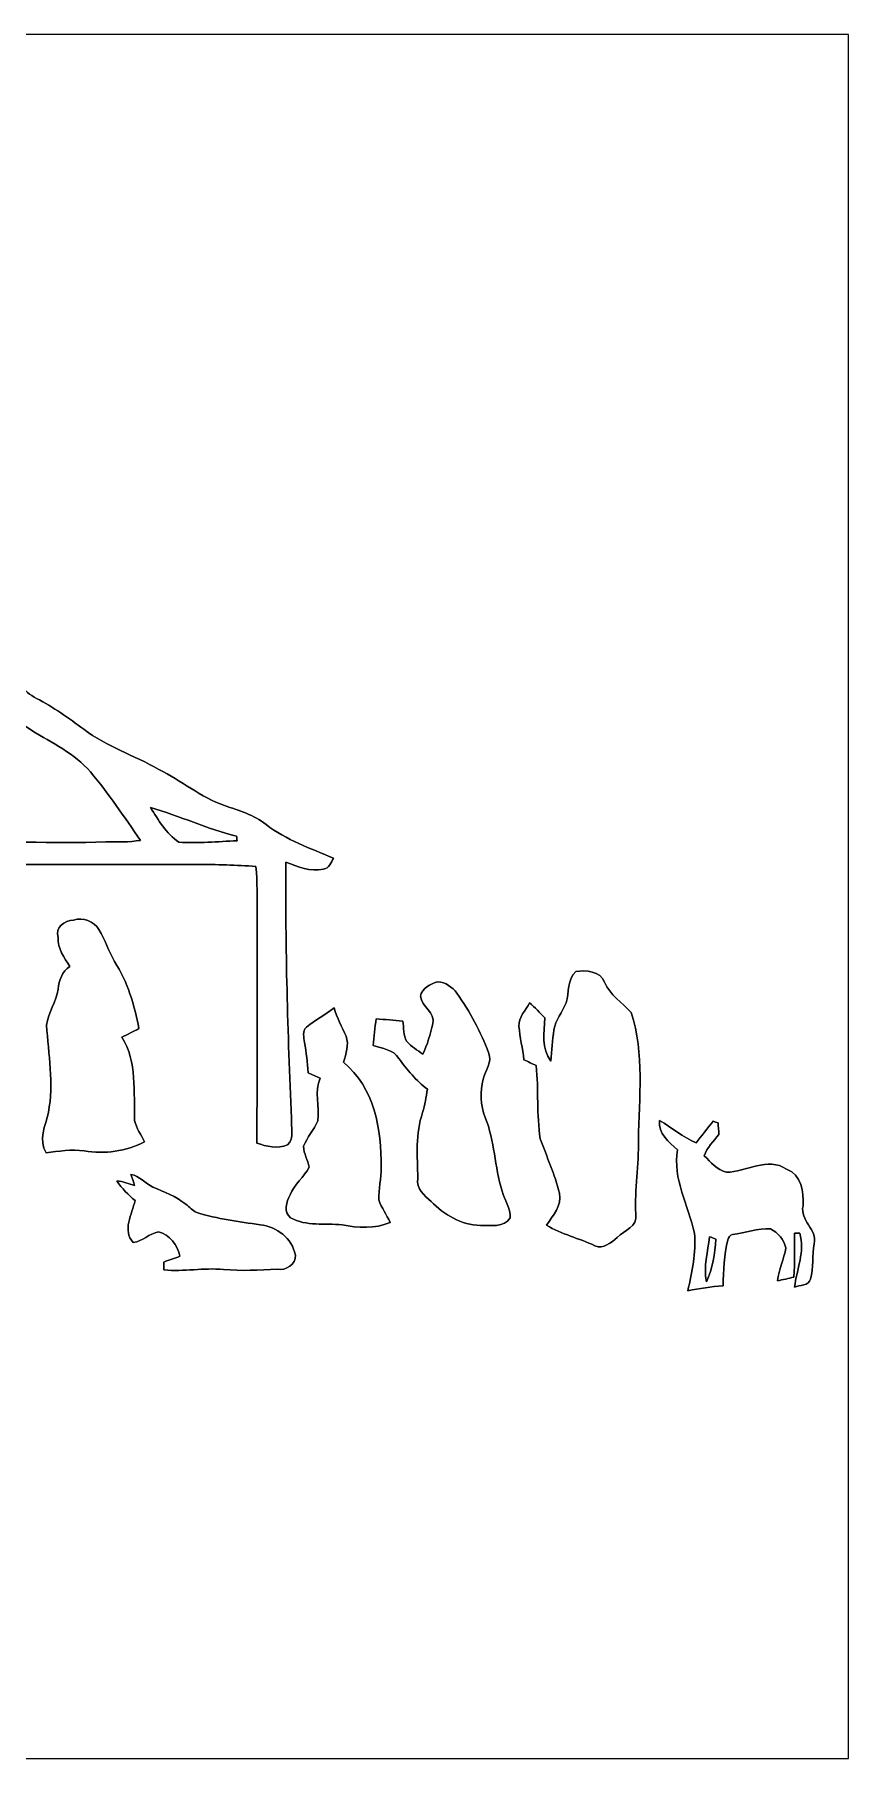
# Model space of a CAD drawing. Header units: centimetres. Extents: x -16.8 to 16.8, y -16.7 to 16.7.
# Drawn here: x 1.04 to 16.77, y -16.67 to 16.67 of the extents above; entities that cross this region are included whole.
import ezdxf

# ---------------------------------------------------------------- set-up
doc = ezdxf.new("R2010")
doc.units = ezdxf.units.CM
doc.header["$MEASUREMENT"] = 0
doc.layers.add('Layer 1', color=7, linetype='Continuous')

msp = doc.modelspace()

# ---------------------------------------------------------------- linework, layer by layer
at = {"layer": 'Layer 1', "color": 7}
for points, knots in [([(-16.77458, 16.66875), (-16.77458, 16.66875), (16.77458, 16.66875), (16.77458, 16.66875), (16.77458, 16.66875), (16.77458, 16.66875), (16.77458, -16.66875), (16.77458, -16.66875), (16.77458, -16.66875), (16.77458, -16.66875), (-16.77458, -16.66875), (-16.77458, -16.66875), (-16.77458, -16.66875), (-16.77458, -16.66875), (-16.77458, 16.66875), (-16.77458, 16.66875), (-16.77458, 16.66875), (-16.77458, 16.66875), (-16.77458, 16.66875), (-16.77458, 16.66875)], [0, 0, 0, 0, 0.16666667, 0.16666667, 0.16666667, 0.16666667, 0.33333333, 0.33333333, 0.33333333, 0.33333333, 0.5, 0.5, 0.5, 0.5, 0.66666667, 0.66666667, 0.66666667, 0.66666667, 1, 1, 1, 1]), ([(-0.34784, 6.87211), (-0.49742, 6.61987), (-0.59831, 6.33906), (-0.77646, 6.10376), (-0.77646, 6.10376), (-1.00295, 5.92279), (-1.27388, 5.81413), (-1.53423, 5.69348), (-1.53423, 5.69348), (-1.53282, 5.67055), (-1.52964, 5.62469), (-1.52823, 5.60176), (-1.52823, 5.60176), (-1.29187, 5.48569), (-1.04563, 5.3848), (-0.8255, 5.23875), (-0.8255, 5.23875), (-0.69568, 5.11704), (-0.62265, 4.94771), (-0.53834, 4.79319), (-0.53834, 4.79319), (-0.93169, 4.5145), (-1.26824, 4.16595), (-1.66053, 3.88655), (-1.66053, 3.88655), (-2.06163, 3.6382), (-2.50261, 3.46393), (-2.91112, 3.22897), (-2.91112, 3.22897), (-3.17959, 3.07199), (-3.45369, 2.92559), (-3.72251, 2.76966), (-3.72251, 2.76966), (-4.18218, 2.51813), (-4.51238, 2.09832), (-4.93007, 1.79141), (-4.93007, 1.79141), (-5.11281, 1.65488), (-5.31989, 1.55963), (-5.52485, 1.46368), (-5.52485, 1.46368), (-6.11787, 1.13736), (-6.6167, 0.67381), (-7.16598, 0.28399), (-7.16598, 0.28399), (-7.29156, 0.19085), (-7.41786, 0.0829), (-7.48242, -0.0635), (-7.48242, -0.0635), (-7.48806, -0.14182), (-7.46372, -0.21837), (-7.44784, -0.29457), (-7.44784, -0.29457), (-7.28345, -0.25612), (-7.1187, -0.20743), (-6.97512, -0.11606), (-6.97512, -0.11606), (-6.63116, 0.09701), (-6.2865, 0.31538), (-5.90585, 0.45861), (-5.90585, 0.45861), (-5.90585, -1.32997), (-5.89774, -3.11926), (-5.98946, -4.90608), (-5.98946, -4.90608), (-5.80461, -4.98969), (-5.59964, -4.99392), (-5.40068, -5.01509), (-5.40068, -5.01509), (-5.28955, -4.75121), (-5.30437, -4.46017), (-5.30825, -4.18042), (-5.30825, -4.18042), (-5.40173, -2.61056), (-5.26838, -1.03964), (-5.31107, 0.53093), (-5.31107, 0.53093), (-4.85669, 0.60537), (-4.39314, 0.61031), (-3.93347, 0.61771), (-3.93347, 0.61771), (-1.22873, 0.61807), (1.47567, 0.6156), (4.18042, 0.61877), (4.18042, 0.61877), (4.56106, 0.62018), (4.94242, 0.60607), (5.32271, 0.58103), (5.32271, 0.58103), (5.35023, 0.27658), (5.34388, -0.02963), (5.3467, -0.33514), (5.3467, -0.33514), (5.33929, -1.81293), (5.35234, -3.29036), (5.33859, -4.76814), (5.33859, -4.76814), (5.52662, -4.83164), (5.74357, -4.89056), (5.93231, -4.80307), (5.93231, -4.80307), (6.08118, -4.67924), (5.98805, -4.44818), (6.01204, -4.28625), (6.01204, -4.28625), (5.93407, -2.63631), (5.89139, -0.98531), (5.90056, 0.6664), (5.90056, 0.6664), (6.13339, 0.58032), (6.37222, 0.47096), (6.62834, 0.53058), (6.62834, 0.53058), (6.73735, 0.54363), (6.7751, 0.65864), (6.82272, 0.74013), (6.82272, 0.74013), (6.3754, 0.92957), (5.90973, 1.09291), (5.51956, 1.391), (5.51956, 1.391), (5.28426, 1.57762), (4.99251, 1.66158), (4.71452, 1.7593), (4.71452, 1.7593), (4.25662, 1.92264), (3.87632, 2.23873), (3.44629, 2.4571), (3.44629, 2.4571), (2.97039, 2.72979), (2.43628, 2.89842), (1.99743, 3.23427), (1.99743, 3.23427), (1.70215, 3.4484), (1.40582, 3.6636), (1.08126, 3.83187), (1.08126, 3.83187), (0.83185, 3.96028), (0.67733, 4.20617), (0.47554, 4.39173), (0.47554, 4.39173), (0.30551, 4.56671), (0.06738, 4.64503), (-0.14146, 4.76038), (-0.14146, 4.76038), (-0.06103, 4.91173), (0.00847, 5.074), (0.12277, 5.20347), (0.12277, 5.20347), (0.34819, 5.36893), (0.61066, 5.47441), (0.85937, 5.59999), (0.85937, 5.59999), (0.86042, 5.62328), (0.86219, 5.66949), (0.86325, 5.69278), (0.86325, 5.69278), (0.62724, 5.80954), (0.37818, 5.90515), (0.15875, 6.05155), (0.15875, 6.05155), (-0.07796, 6.27768), (-0.13088, 6.63046), (-0.34784, 6.87211), (-0.34784, 6.87211), (-0.34784, 6.87211), (-0.34784, 6.87211), (-0.34784, 6.87211)], [0, 0, 0, 0, 0.02325581, 0.02325581, 0.02325581, 0.02325581, 0.04651163, 0.04651163, 0.04651163, 0.04651163, 0.06976744, 0.06976744, 0.06976744, 0.06976744, 0.09302326, 0.09302326, 0.09302326, 0.09302326, 0.11627907, 0.11627907, 0.11627907, 0.11627907, 0.13953488, 0.13953488, 0.13953488, 0.13953488, 0.1627907, 0.1627907, 0.1627907, 0.1627907, 0.18604651, 0.18604651, 0.18604651, 0.18604651, 0.20930233, 0.20930233, 0.20930233, 0.20930233, 0.23255814, 0.23255814, 0.23255814, 0.23255814, 0.25581395, 0.25581395, 0.25581395, 0.25581395, 0.27906977, 0.27906977, 0.27906977, 0.27906977, 0.30232558, 0.30232558, 0.30232558, 0.30232558, 0.3255814, 0.3255814, 0.3255814, 0.3255814, 0.34883721, 0.34883721, 0.34883721, 0.34883721, 0.37209302, 0.37209302, 0.37209302, 0.37209302, 0.39534884, 0.39534884, 0.39534884, 0.39534884, 0.41860465, 0.41860465, 0.41860465, 0.41860465, 0.44186047, 0.44186047, 0.44186047, 0.44186047, 0.46511628, 0.46511628, 0.46511628, 0.46511628, 0.48837209, 0.48837209, 0.48837209, 0.48837209, 0.51162791, 0.51162791, 0.51162791, 0.51162791, 0.53488372, 0.53488372, 0.53488372, 0.53488372, 0.55813953, 0.55813953, 0.55813953, 0.55813953, 0.58139535, 0.58139535, 0.58139535, 0.58139535, 0.60465116, 0.60465116, 0.60465116, 0.60465116, 0.62790698, 0.62790698, 0.62790698, 0.62790698, 0.65116279, 0.65116279, 0.65116279, 0.65116279, 0.6744186, 0.6744186, 0.6744186, 0.6744186, 0.69767442, 0.69767442, 0.69767442, 0.69767442, 0.72093023, 0.72093023, 0.72093023, 0.72093023, 0.74418605, 0.74418605, 0.74418605, 0.74418605, 0.76744186, 0.76744186, 0.76744186, 0.76744186, 0.79069767, 0.79069767, 0.79069767, 0.79069767, 0.81395349, 0.81395349, 0.81395349, 0.81395349, 0.8372093, 0.8372093, 0.8372093, 0.8372093, 0.86046512, 0.86046512, 0.86046512, 0.86046512, 0.88372093, 0.88372093, 0.88372093, 0.88372093, 0.90697674, 0.90697674, 0.90697674, 0.90697674, 0.93023256, 0.93023256, 0.93023256, 0.93023256, 0.95348837, 0.95348837, 0.95348837, 0.95348837, 1, 1, 1, 1]), ([(-0.64735, 3.92924), (-0.43921, 3.99662), (-0.19756, 3.98604), (-0.00353, 3.87879), (-0.00353, 3.87879), (0.34608, 3.68441), (0.65229, 3.42371), (0.99095, 3.21239), (0.99095, 3.21239), (1.38395, 2.96651), (1.81786, 2.76825), (2.12513, 2.40771), (2.12513, 2.40771), (2.47756, 1.99073), (2.77742, 1.53176), (3.09174, 1.08585), (3.09174, 1.08585), (2.8702, 1.04881), (2.64478, 1.05445), (2.42147, 1.05586), (2.42147, 1.05586), (1.39665, 1.02129), (0.37183, 1.08303), (-0.65264, 1.04387), (-0.65264, 1.04387), (-1.23366, 1.02658), (-1.81504, 1.08867), (-2.39607, 1.05657), (-2.39607, 1.05657), (-2.80917, 1.04246), (-3.22368, 1.02517), (-3.63608, 1.05692), (-3.63608, 1.05692), (-3.43076, 1.46897), (-3.12138, 1.81469), (-2.86068, 2.1911), (-2.86068, 2.1911), (-2.65218, 2.52836), (-2.25919, 2.65148), (-1.94733, 2.86385), (-1.94733, 2.86385), (-1.45944, 3.15136), (-1.14476, 3.65619), (-0.64735, 3.92924)], [0, 0, 0, 0, 0.08333333, 0.08333333, 0.08333333, 0.08333333, 0.16666667, 0.16666667, 0.16666667, 0.16666667, 0.25, 0.25, 0.25, 0.25, 0.33333333, 0.33333333, 0.33333333, 0.33333333, 0.41666667, 0.41666667, 0.41666667, 0.41666667, 0.5, 0.5, 0.5, 0.5, 0.58333333, 0.58333333, 0.58333333, 0.58333333, 0.66666667, 0.66666667, 0.66666667, 0.66666667, 0.75, 0.75, 0.75, 0.75, 0.83333333, 0.83333333, 0.83333333, 0.83333333, 1, 1, 1, 1]), ([(3.28401, 1.72261), (3.84492, 1.55646), (4.38079, 1.30845), (4.94912, 1.16346), (4.94912, 1.16346), (4.95159, 1.14229), (4.95617, 1.10067), (4.95864, 1.0795), (4.95864, 1.0795), (4.58435, 1.06116), (4.20758, 1.02517), (3.83364, 1.05022), (3.83364, 1.05022), (3.58987, 1.21567), (3.43853, 1.47849), (3.28401, 1.72261)], [0, 0, 0, 0, 0.2, 0.2, 0.2, 0.2, 0.4, 0.4, 0.4, 0.4, 0.6, 0.6, 0.6, 0.6, 1, 1, 1, 1]), ([(1.7967, -0.45508), (1.63054, -0.46602), (1.43475, -0.59478), (1.50001, -0.7934), (1.50001, -0.7934), (1.48484, -1.00789), (1.62207, -1.17934), (1.72544, -1.35255), (1.72544, -1.35255), (1.57833, -1.45062), (1.51553, -1.6196), (1.50107, -1.79141), (1.50107, -1.79141), (1.45909, -2.03341), (1.31586, -2.24543), (1.2767, -2.48673), (1.2767, -2.48673), (1.31445, -3.04729), (1.42134, -3.61527), (1.31198, -4.17513), (1.31198, -4.17513), (1.25413, -4.42807), (1.12077, -4.71029), (1.26647, -4.95759), (1.26647, -4.95759), (1.51095, -4.92654), (1.7586, -4.88174), (2.00554, -4.91984), (2.00554, -4.91984), (2.39995, -4.97981), (2.81446, -4.9343), (3.16971, -4.74451), (3.16971, -4.74451), (3.10444, -4.60869), (3.01202, -4.48134), (2.97921, -4.33388), (2.97921, -4.33388), (2.95557, -3.79166), (3.03495, -3.1944), (2.72944, -2.71815), (2.72944, -2.71815), (2.84162, -2.667), (2.95204, -2.61161), (3.06141, -2.55411), (3.06141, -2.55411), (2.98027, -2.09868), (2.84057, -1.64924), (2.5908, -1.25695), (2.5908, -1.25695), (2.4698, -1.0608), (2.41265, -0.83291), (2.28812, -0.63888), (2.28812, -0.63888), (2.18581, -0.47978), (1.98261, -0.39476), (1.7967, -0.45508), (1.7967, -0.45508), (1.7967, -0.45508), (1.7967, -0.45508), (1.7967, -0.45508)], [0, 0, 0, 0, 0.0625, 0.0625, 0.0625, 0.0625, 0.125, 0.125, 0.125, 0.125, 0.1875, 0.1875, 0.1875, 0.1875, 0.25, 0.25, 0.25, 0.25, 0.3125, 0.3125, 0.3125, 0.3125, 0.375, 0.375, 0.375, 0.375, 0.4375, 0.4375, 0.4375, 0.4375, 0.5, 0.5, 0.5, 0.5, 0.5625, 0.5625, 0.5625, 0.5625, 0.625, 0.625, 0.625, 0.625, 0.6875, 0.6875, 0.6875, 0.6875, 0.75, 0.75, 0.75, 0.75, 0.8125, 0.8125, 0.8125, 0.8125, 0.875, 0.875, 0.875, 0.875, 1, 1, 1, 1]), ([(8.5023, -1.92969), (8.52664, -2.12901), (8.79581, -2.24719), (8.74042, -2.46098), (8.74042, -2.46098), (8.69315, -2.66171), (8.63529, -2.86138), (8.55098, -3.05047), (8.55098, -3.05047), (8.44197, -2.97462), (8.32838, -2.90019), (8.23912, -2.80211), (8.23912, -2.80211), (8.16398, -2.68605), (8.1855, -2.53859), (8.16328, -2.40771), (8.16328, -2.40771), (7.99147, -2.39078), (7.81826, -2.38019), (7.64752, -2.36749), (7.64752, -2.36749), (7.61824, -2.53683), (7.60412, -2.70757), (7.58649, -2.87902), (7.58649, -2.87902), (7.76005, -2.94605), (7.97948, -2.95275), (8.0839, -3.13161), (8.0839, -3.13161), (8.24724, -3.34927), (8.41798, -3.56235), (8.63671, -3.72816), (8.63671, -3.72816), (8.61236, -3.87844), (8.5912, -4.03119), (8.54357, -4.17654), (8.54357, -4.17654), (8.40458, -4.58505), (8.44232, -5.02708), (8.45114, -5.45077), (8.45114, -5.45077), (8.41057, -5.65432), (8.58379, -5.77709), (8.70761, -5.89844), (8.70761, -5.89844), (8.96161, -6.15103), (9.28934, -6.35847), (9.65976, -6.35882), (9.65976, -6.35882), (9.84885, -6.35706), (10.11837, -6.40927), (10.23937, -6.21559), (10.23937, -6.21559), (10.24678, -6.02968), (10.1279, -5.86881), (10.07851, -5.69524), (10.07851, -5.69524), (9.93634, -5.22817), (9.9381, -4.72722), (9.7536, -4.27108), (9.7536, -4.27108), (9.65588, -4.03825), (9.66188, -3.77261), (9.71515, -3.53025), (9.71515, -3.53025), (9.76171, -3.36127), (9.89295, -3.20322), (9.81992, -3.01872), (9.81992, -3.01872), (9.66294, -2.61232), (9.45621, -2.22391), (9.20679, -1.86655), (9.20679, -1.86655), (9.1186, -1.75331), (8.98737, -1.657), (8.84026, -1.64888), (8.84026, -1.64888), (8.69738, -1.68557), (8.53158, -1.77165), (8.5023, -1.92969), (8.5023, -1.92969), (8.5023, -1.92969), (8.5023, -1.92969), (8.5023, -1.92969)], [0, 0, 0, 0, 0.04545455, 0.04545455, 0.04545455, 0.04545455, 0.09090909, 0.09090909, 0.09090909, 0.09090909, 0.13636364, 0.13636364, 0.13636364, 0.13636364, 0.18181818, 0.18181818, 0.18181818, 0.18181818, 0.22727273, 0.22727273, 0.22727273, 0.22727273, 0.27272727, 0.27272727, 0.27272727, 0.27272727, 0.31818182, 0.31818182, 0.31818182, 0.31818182, 0.36363636, 0.36363636, 0.36363636, 0.36363636, 0.40909091, 0.40909091, 0.40909091, 0.40909091, 0.45454545, 0.45454545, 0.45454545, 0.45454545, 0.5, 0.5, 0.5, 0.5, 0.54545455, 0.54545455, 0.54545455, 0.54545455, 0.59090909, 0.59090909, 0.59090909, 0.59090909, 0.63636364, 0.63636364, 0.63636364, 0.63636364, 0.68181818, 0.68181818, 0.68181818, 0.68181818, 0.72727273, 0.72727273, 0.72727273, 0.72727273, 0.77272727, 0.77272727, 0.77272727, 0.77272727, 0.81818182, 0.81818182, 0.81818182, 0.81818182, 0.86363636, 0.86363636, 0.86363636, 0.86363636, 0.90909091, 0.90909091, 0.90909091, 0.90909091, 1, 1, 1, 1]), ([(11.50585, -1.45133), (11.33651, -1.59561), (11.37461, -1.86161), (11.31817, -2.05634), (11.31817, -2.05634), (11.24691, -2.23379), (11.11285, -2.38584), (11.08181, -2.57881), (11.08181, -2.57881), (11.05182, -2.77848), (11.04406, -2.98062), (11.0236, -3.18206), (11.0236, -3.18206), (10.83098, -2.94428), (10.89413, -2.62855), (10.90648, -2.34668), (10.90648, -2.34668), (10.80911, -2.24825), (10.71527, -2.14736), (10.6112, -2.05669), (10.6112, -2.05669), (10.53924, -2.20063), (10.39142, -2.33327), (10.40624, -2.50825), (10.40624, -2.50825), (10.42494, -2.72591), (10.47538, -2.9397), (10.50325, -3.15666), (10.50325, -3.15666), (10.58192, -3.19476), (10.6613, -3.2318), (10.74067, -3.26884), (10.74067, -3.26884), (10.78477, -3.74086), (10.74737, -4.21746), (10.81581, -4.68665), (10.81581, -4.68665), (10.94528, -5.03449), (11.09909, -5.37527), (11.19011, -5.73652), (11.19011, -5.73652), (11.24056, -5.98276), (11.06135, -6.16726), (10.93964, -6.35494), (10.93964, -6.35494), (11.23103, -6.53274), (11.56758, -6.60859), (11.87485, -6.75217), (11.87485, -6.75217), (12.03537, -6.83295), (12.19094, -6.68796), (12.30524, -6.59306), (12.30524, -6.59306), (12.43789, -6.45195), (12.71094, -6.38916), (12.66155, -6.13728), (12.66155, -6.13728), (12.64391, -5.66032), (12.7194, -5.18654), (12.71693, -4.70958), (12.71693, -4.70958), (12.72187, -3.88761), (12.84111, -3.03812), (12.57159, -2.24226), (12.57159, -2.24226), (12.40084, -2.04893), (12.16342, -1.905), (12.06218, -1.65559), (12.06218, -1.65559), (11.97892, -1.44074), (11.69599, -1.41817), (11.50585, -1.45133), (11.50585, -1.45133), (11.50585, -1.45133), (11.50585, -1.45133), (11.50585, -1.45133)], [0, 0, 0, 0, 0.05, 0.05, 0.05, 0.05, 0.1, 0.1, 0.1, 0.1, 0.15, 0.15, 0.15, 0.15, 0.2, 0.2, 0.2, 0.2, 0.25, 0.25, 0.25, 0.25, 0.3, 0.3, 0.3, 0.3, 0.35, 0.35, 0.35, 0.35, 0.4, 0.4, 0.4, 0.4, 0.45, 0.45, 0.45, 0.45, 0.5, 0.5, 0.5, 0.5, 0.55, 0.55, 0.55, 0.55, 0.6, 0.6, 0.6, 0.6, 0.65, 0.65, 0.65, 0.65, 0.7, 0.7, 0.7, 0.7, 0.75, 0.75, 0.75, 0.75, 0.8, 0.8, 0.8, 0.8, 0.85, 0.85, 0.85, 0.85, 0.9, 0.9, 0.9, 0.9, 1, 1, 1, 1]), ([(6.29849, -2.52448), (6.21453, -2.59539), (6.24946, -2.73191), (6.26286, -2.82152), (6.26286, -2.82152), (6.29885, -3.01519), (6.31402, -3.21169), (6.3306, -3.40819), (6.3306, -3.40819), (6.40715, -3.44311), (6.48406, -3.47698), (6.56202, -3.51014), (6.56202, -3.51014), (6.45089, -3.77649), (6.55673, -4.06188), (6.51686, -4.3374), (6.51686, -4.3374), (6.45054, -4.51379), (6.30837, -4.65208), (6.24417, -4.82953), (6.24417, -4.82953), (6.24452, -4.97381), (6.32566, -5.09693), (6.35247, -5.23452), (6.35247, -5.23452), (6.25369, -5.4289), (6.0646, -5.56366), (5.98276, -5.77003), (5.98276, -5.77003), (5.91114, -5.89809), (5.85505, -6.10941), (5.99228, -6.21206), (5.99228, -6.21206), (6.29885, -6.38528), (6.65586, -6.31119), (6.98853, -6.34929), (6.98853, -6.34929), (7.29333, -6.40962), (7.62353, -6.42973), (7.91492, -6.30484), (7.91492, -6.30484), (7.85283, -6.1535), (7.74947, -6.02086), (7.69655, -5.86669), (7.69655, -5.86669), (7.69408, -5.65714), (7.747, -5.44901), (7.7403, -5.23875), (7.7403, -5.23875), (7.75652, -4.51026), (7.60942, -3.69041), (7.01534, -3.20357), (7.01534, -3.20357), (7.06226, -3.04236), (7.12787, -2.86914), (7.06473, -2.70193), (7.06473, -2.70193), (6.97724, -2.52307), (6.89539, -2.34209), (6.8326, -2.15336), (6.8326, -2.15336), (6.66009, -2.28565), (6.46747, -2.38795), (6.29849, -2.52448), (6.29849, -2.52448), (6.29849, -2.52448), (6.29849, -2.52448), (6.29849, -2.52448)], [0, 0, 0, 0, 0.05555556, 0.05555556, 0.05555556, 0.05555556, 0.11111111, 0.11111111, 0.11111111, 0.11111111, 0.16666667, 0.16666667, 0.16666667, 0.16666667, 0.22222222, 0.22222222, 0.22222222, 0.22222222, 0.27777778, 0.27777778, 0.27777778, 0.27777778, 0.33333333, 0.33333333, 0.33333333, 0.33333333, 0.38888889, 0.38888889, 0.38888889, 0.38888889, 0.44444444, 0.44444444, 0.44444444, 0.44444444, 0.5, 0.5, 0.5, 0.5, 0.55555556, 0.55555556, 0.55555556, 0.55555556, 0.61111111, 0.61111111, 0.61111111, 0.61111111, 0.66666667, 0.66666667, 0.66666667, 0.66666667, 0.72222222, 0.72222222, 0.72222222, 0.72222222, 0.77777778, 0.77777778, 0.77777778, 0.77777778, 0.83333333, 0.83333333, 0.83333333, 0.83333333, 0.88888889, 0.88888889, 0.88888889, 0.88888889, 1, 1, 1, 1]), ([(13.12263, -4.33141), (13.09405, -4.58153), (13.30078, -4.75156), (13.47117, -4.89656), (13.47117, -4.89656), (13.36957, -5.46276), (13.68672, -5.97359), (13.79749, -6.51122), (13.79749, -6.51122), (13.83594, -6.88869), (13.74704, -7.25876), (13.67014, -7.62529), (13.67014, -7.62529), (13.89486, -7.5819), (14.12064, -7.53674), (14.35029, -7.5311), (14.35029, -7.5311), (14.35876, -7.23194), (14.37534, -6.93138), (14.44131, -6.63857), (14.44131, -6.63857), (14.45401, -6.59236), (14.47906, -6.53979), (14.53374, -6.53697), (14.53374, -6.53697), (14.77751, -6.49923), (15.02057, -6.41421), (15.26963, -6.42937), (15.26963, -6.42937), (15.41074, -6.49499), (15.53175, -6.63928), (15.56244, -6.79415), (15.56244, -6.79415), (15.53139, -7.01146), (15.42768, -7.21254), (15.4051, -7.43303), (15.4051, -7.43303), (15.50458, -7.40586), (15.61747, -7.38752), (15.71942, -7.35894), (15.71942, -7.35894), (15.73565, -7.07566), (15.73812, -6.79203), (15.72789, -6.50875), (15.72789, -6.50875), (15.75364, -6.50946), (15.8055, -6.51016), (15.83126, -6.51051), (15.83126, -6.51051), (15.93991, -6.8647), (15.77164, -7.2069), (15.73283, -7.55615), (15.73283, -7.55615), (15.81714, -7.50711), (16.01364, -7.53286), (16.04081, -7.39669), (16.04081, -7.39669), (16.10677, -7.17691), (16.07009, -6.94055), (16.11066, -6.71618), (16.11066, -6.71618), (16.17521, -6.43643), (15.83302, -6.26604), (15.89546, -5.98029), (15.89546, -5.98029), (15.90216, -5.71324), (15.875, -5.37845), (15.57726, -5.27156), (15.57726, -5.27156), (15.21389, -5.02638), (14.79585, -5.328), (14.41485, -5.33153), (14.41485, -5.33153), (14.2367, -5.2892), (14.10935, -5.13891), (13.98834, -5.01333), (13.98834, -5.01333), (14.03244, -4.84858), (14.17743, -4.73604), (14.26916, -4.59952), (14.26916, -4.59952), (14.26563, -4.54342), (14.25857, -4.43124), (14.25504, -4.37515), (14.25504, -4.37515), (14.23106, -4.36809), (14.18308, -4.35363), (14.15909, -4.34622), (14.15909, -4.34622), (14.04867, -4.48522), (13.93754, -4.62315), (13.82783, -4.76215), (13.82783, -4.76215), (13.56924, -4.65702), (13.36216, -4.46828), (13.12263, -4.33141), (13.12263, -4.33141), (13.12263, -4.33141), (13.12263, -4.33141), (13.12263, -4.33141)], [0, 0, 0, 0, 0.03846154, 0.03846154, 0.03846154, 0.03846154, 0.07692308, 0.07692308, 0.07692308, 0.07692308, 0.11538462, 0.11538462, 0.11538462, 0.11538462, 0.15384615, 0.15384615, 0.15384615, 0.15384615, 0.19230769, 0.19230769, 0.19230769, 0.19230769, 0.23076923, 0.23076923, 0.23076923, 0.23076923, 0.26923077, 0.26923077, 0.26923077, 0.26923077, 0.30769231, 0.30769231, 0.30769231, 0.30769231, 0.34615385, 0.34615385, 0.34615385, 0.34615385, 0.38461538, 0.38461538, 0.38461538, 0.38461538, 0.42307692, 0.42307692, 0.42307692, 0.42307692, 0.46153846, 0.46153846, 0.46153846, 0.46153846, 0.5, 0.5, 0.5, 0.5, 0.53846154, 0.53846154, 0.53846154, 0.53846154, 0.57692308, 0.57692308, 0.57692308, 0.57692308, 0.61538462, 0.61538462, 0.61538462, 0.61538462, 0.65384615, 0.65384615, 0.65384615, 0.65384615, 0.69230769, 0.69230769, 0.69230769, 0.69230769, 0.73076923, 0.73076923, 0.73076923, 0.73076923, 0.76923077, 0.76923077, 0.76923077, 0.76923077, 0.80769231, 0.80769231, 0.80769231, 0.80769231, 0.84615385, 0.84615385, 0.84615385, 0.84615385, 0.88461538, 0.88461538, 0.88461538, 0.88461538, 0.92307692, 0.92307692, 0.92307692, 0.92307692, 1, 1, 1, 1]), ([(2.90759, -5.37422), (2.92982, -5.44583), (2.95416, -5.51744), (2.9785, -5.58906), (2.9785, -5.58906), (2.86702, -5.5499), (2.75449, -5.5118), (2.63631, -5.50086), (2.63631, -5.50086), (2.72944, -5.64762), (2.85962, -5.76368), (2.98626, -5.88151), (2.98626, -5.88151), (2.92911, -6.14045), (2.73226, -6.45866), (2.95346, -6.68831), (2.95346, -6.68831), (3.13161, -6.6675), (3.26425, -6.51933), (3.43817, -6.48229), (3.43817, -6.48229), (3.65478, -6.53979), (3.81071, -6.74053), (3.85057, -6.95748), (3.85057, -6.95748), (3.74826, -6.99347), (3.64631, -7.03016), (3.54506, -7.06896), (3.54506, -7.06896), (3.54506, -7.11941), (3.54542, -7.17021), (3.54577, -7.22101), (3.54577, -7.22101), (3.92853, -7.25487), (4.31094, -7.17691), (4.69406, -7.21113), (4.69406, -7.21113), (5.03943, -7.245), (5.38656, -7.22242), (5.73299, -7.20831), (5.73299, -7.20831), (5.89597, -7.23724), (6.10658, -7.11694), (6.08577, -6.93385), (6.08577, -6.93385), (6.02368, -6.60859), (5.72347, -6.3821), (5.4042, -6.34682), (5.4042, -6.34682), (4.99286, -6.28932), (4.5787, -6.2357), (4.18112, -6.11117), (4.18112, -6.11117), (4.09751, -6.07448), (4.03684, -6.00393), (3.96522, -5.94995), (3.96522, -5.94995), (3.77931, -5.79649), (3.54789, -5.71641), (3.33128, -5.61799), (3.33128, -5.61799), (3.18523, -5.5432), (3.07234, -5.40949), (2.90759, -5.37422)], [0, 0, 0, 0, 0.05882353, 0.05882353, 0.05882353, 0.05882353, 0.11764706, 0.11764706, 0.11764706, 0.11764706, 0.17647059, 0.17647059, 0.17647059, 0.17647059, 0.23529412, 0.23529412, 0.23529412, 0.23529412, 0.29411765, 0.29411765, 0.29411765, 0.29411765, 0.35294118, 0.35294118, 0.35294118, 0.35294118, 0.41176471, 0.41176471, 0.41176471, 0.41176471, 0.47058824, 0.47058824, 0.47058824, 0.47058824, 0.52941176, 0.52941176, 0.52941176, 0.52941176, 0.58823529, 0.58823529, 0.58823529, 0.58823529, 0.64705882, 0.64705882, 0.64705882, 0.64705882, 0.70588235, 0.70588235, 0.70588235, 0.70588235, 0.76470588, 0.76470588, 0.76470588, 0.76470588, 0.82352941, 0.82352941, 0.82352941, 0.82352941, 0.88235294, 0.88235294, 0.88235294, 0.88235294, 1, 1, 1, 1]), ([(14.08818, -6.57931), (14.12875, -6.59412), (14.16932, -6.60929), (14.21024, -6.62446), (14.21024, -6.62446), (14.19225, -6.90633), (14.15097, -7.1949), (14.02786, -7.45208), (14.02786, -7.45208), (13.96965, -7.15539), (14.05749, -6.87035), (14.08818, -6.57931)], [0, 0, 0, 0, 0.25, 0.25, 0.25, 0.25, 0.5, 0.5, 0.5, 0.5, 1, 1, 1, 1])]:
    msp.add_open_spline(points, degree=3, knots=knots, dxfattribs=at)
at = {"layer": 'Layer 1', "color": 250}
for points, knots in [([(-0.34784, 6.87211), (-0.13088, 6.63046), (-0.07796, 6.27768), (0.15875, 6.05155), (0.15875, 6.05155), (0.37818, 5.90515), (0.62724, 5.80954), (0.86325, 5.69278), (0.86325, 5.69278), (0.86219, 5.66949), (0.86042, 5.62328), (0.85937, 5.59999), (0.85937, 5.59999), (0.61066, 5.47441), (0.34819, 5.36893), (0.12277, 5.20347), (0.12277, 5.20347), (0.00847, 5.074), (-0.06103, 4.91173), (-0.14146, 4.76038), (-0.14146, 4.76038), (0.06738, 4.64503), (0.30551, 4.56671), (0.47554, 4.39173), (0.47554, 4.39173), (0.67733, 4.20617), (0.83185, 3.96028), (1.08126, 3.83187), (1.08126, 3.83187), (1.40582, 3.6636), (1.70215, 3.4484), (1.99743, 3.23427), (1.99743, 3.23427), (2.43628, 2.89842), (2.97039, 2.72979), (3.44629, 2.4571), (3.44629, 2.4571), (3.87632, 2.23873), (4.25662, 1.92264), (4.71452, 1.7593), (4.71452, 1.7593), (4.99251, 1.66158), (5.28426, 1.57762), (5.51956, 1.391), (5.51956, 1.391), (5.90973, 1.09291), (6.3754, 0.92957), (6.82272, 0.74013), (6.82272, 0.74013), (6.7751, 0.65864), (6.73735, 0.54363), (6.62834, 0.53058), (6.62834, 0.53058), (6.37222, 0.47096), (6.13339, 0.58032), (5.90056, 0.6664), (5.90056, 0.6664), (5.89139, -0.98531), (5.93407, -2.63631), (6.01204, -4.28625), (6.01204, -4.28625), (5.98805, -4.44818), (6.08118, -4.67924), (5.93231, -4.80307), (5.93231, -4.80307), (5.74357, -4.89056), (5.52662, -4.83164), (5.33859, -4.76814), (5.33859, -4.76814), (5.35234, -3.29036), (5.33929, -1.81293), (5.3467, -0.33514), (5.3467, -0.33514), (5.34388, -0.02963), (5.35023, 0.27658), (5.32271, 0.58103), (5.32271, 0.58103), (4.94242, 0.60607), (4.56106, 0.62018), (4.18042, 0.61877), (4.18042, 0.61877), (1.47567, 0.6156), (-1.22873, 0.61807), (-3.93347, 0.61771), (-3.93347, 0.61771), (-4.39314, 0.61031), (-4.85669, 0.60537), (-5.31107, 0.53093), (-5.31107, 0.53093), (-5.26838, -1.03964), (-5.40173, -2.61056), (-5.30825, -4.18042), (-5.30825, -4.18042), (-5.30437, -4.46017), (-5.28955, -4.75121), (-5.40068, -5.01509), (-5.40068, -5.01509), (-5.59964, -4.99392), (-5.80461, -4.98969), (-5.98946, -4.90608), (-5.98946, -4.90608), (-5.89774, -3.11926), (-5.90585, -1.32997), (-5.90585, 0.45861), (-5.90585, 0.45861), (-6.2865, 0.31538), (-6.63116, 0.09701), (-6.97512, -0.11606), (-6.97512, -0.11606), (-7.1187, -0.20743), (-7.28345, -0.25612), (-7.44784, -0.29457), (-7.44784, -0.29457), (-7.46372, -0.21837), (-7.48806, -0.14182), (-7.48242, -0.0635), (-7.48242, -0.0635), (-7.41786, 0.0829), (-7.29156, 0.19085), (-7.16598, 0.28399), (-7.16598, 0.28399), (-6.6167, 0.67381), (-6.11787, 1.13736), (-5.52485, 1.46368), (-5.52485, 1.46368), (-5.31989, 1.55963), (-5.11281, 1.65488), (-4.93007, 1.79141), (-4.93007, 1.79141), (-4.51238, 2.09832), (-4.18218, 2.51813), (-3.72251, 2.76966), (-3.72251, 2.76966), (-3.45369, 2.92559), (-3.17959, 3.07199), (-2.91112, 3.22897), (-2.91112, 3.22897), (-2.50261, 3.46393), (-2.06163, 3.6382), (-1.66053, 3.88655), (-1.66053, 3.88655), (-1.26824, 4.16595), (-0.93169, 4.5145), (-0.53834, 4.79319), (-0.53834, 4.79319), (-0.62265, 4.94771), (-0.69568, 5.11704), (-0.8255, 5.23875), (-0.8255, 5.23875), (-1.04563, 5.3848), (-1.29187, 5.48569), (-1.52823, 5.60176), (-1.52823, 5.60176), (-1.52964, 5.62469), (-1.53282, 5.67055), (-1.53423, 5.69348), (-1.53423, 5.69348), (-1.27388, 5.81413), (-1.00295, 5.92279), (-0.77646, 6.10376), (-0.77646, 6.10376), (-0.59831, 6.33906), (-0.49742, 6.61987), (-0.34784, 6.87211), (-0.34784, 6.87211), (-0.34784, 6.87211), (-0.34784, 6.87211), (-0.34784, 6.87211)], [0, 0, 0, 0, 0.02325581, 0.02325581, 0.02325581, 0.02325581, 0.04651163, 0.04651163, 0.04651163, 0.04651163, 0.06976744, 0.06976744, 0.06976744, 0.06976744, 0.09302326, 0.09302326, 0.09302326, 0.09302326, 0.11627907, 0.11627907, 0.11627907, 0.11627907, 0.13953488, 0.13953488, 0.13953488, 0.13953488, 0.1627907, 0.1627907, 0.1627907, 0.1627907, 0.18604651, 0.18604651, 0.18604651, 0.18604651, 0.20930233, 0.20930233, 0.20930233, 0.20930233, 0.23255814, 0.23255814, 0.23255814, 0.23255814, 0.25581395, 0.25581395, 0.25581395, 0.25581395, 0.27906977, 0.27906977, 0.27906977, 0.27906977, 0.30232558, 0.30232558, 0.30232558, 0.30232558, 0.3255814, 0.3255814, 0.3255814, 0.3255814, 0.34883721, 0.34883721, 0.34883721, 0.34883721, 0.37209302, 0.37209302, 0.37209302, 0.37209302, 0.39534884, 0.39534884, 0.39534884, 0.39534884, 0.41860465, 0.41860465, 0.41860465, 0.41860465, 0.44186047, 0.44186047, 0.44186047, 0.44186047, 0.46511628, 0.46511628, 0.46511628, 0.46511628, 0.48837209, 0.48837209, 0.48837209, 0.48837209, 0.51162791, 0.51162791, 0.51162791, 0.51162791, 0.53488372, 0.53488372, 0.53488372, 0.53488372, 0.55813953, 0.55813953, 0.55813953, 0.55813953, 0.58139535, 0.58139535, 0.58139535, 0.58139535, 0.60465116, 0.60465116, 0.60465116, 0.60465116, 0.62790698, 0.62790698, 0.62790698, 0.62790698, 0.65116279, 0.65116279, 0.65116279, 0.65116279, 0.6744186, 0.6744186, 0.6744186, 0.6744186, 0.69767442, 0.69767442, 0.69767442, 0.69767442, 0.72093023, 0.72093023, 0.72093023, 0.72093023, 0.74418605, 0.74418605, 0.74418605, 0.74418605, 0.76744186, 0.76744186, 0.76744186, 0.76744186, 0.79069767, 0.79069767, 0.79069767, 0.79069767, 0.81395349, 0.81395349, 0.81395349, 0.81395349, 0.8372093, 0.8372093, 0.8372093, 0.8372093, 0.86046512, 0.86046512, 0.86046512, 0.86046512, 0.88372093, 0.88372093, 0.88372093, 0.88372093, 0.90697674, 0.90697674, 0.90697674, 0.90697674, 0.93023256, 0.93023256, 0.93023256, 0.93023256, 0.95348837, 0.95348837, 0.95348837, 0.95348837, 1, 1, 1, 1]), ([(-0.64735, 3.92924), (-1.14476, 3.65619), (-1.45944, 3.15136), (-1.94733, 2.86385), (-1.94733, 2.86385), (-2.25919, 2.65148), (-2.65218, 2.52836), (-2.86068, 2.1911), (-2.86068, 2.1911), (-3.12138, 1.81469), (-3.43076, 1.46897), (-3.63608, 1.05692), (-3.63608, 1.05692), (-3.22368, 1.02517), (-2.80917, 1.04246), (-2.39607, 1.05657), (-2.39607, 1.05657), (-1.81504, 1.08867), (-1.23366, 1.02658), (-0.65264, 1.04387), (-0.65264, 1.04387), (0.37183, 1.08303), (1.39665, 1.02129), (2.42147, 1.05586), (2.42147, 1.05586), (2.64478, 1.05445), (2.8702, 1.04881), (3.09174, 1.08585), (3.09174, 1.08585), (2.77742, 1.53176), (2.47756, 1.99073), (2.12513, 2.40771), (2.12513, 2.40771), (1.81786, 2.76825), (1.38395, 2.96651), (0.99095, 3.21239), (0.99095, 3.21239), (0.65229, 3.42371), (0.34608, 3.68441), (-0.00353, 3.87879), (-0.00353, 3.87879), (-0.19756, 3.98604), (-0.43921, 3.99662), (-0.64735, 3.92924), (-0.64735, 3.92924), (-0.64735, 3.92924), (-0.64735, 3.92924), (-0.64735, 3.92924)], [0, 0, 0, 0, 0.07692308, 0.07692308, 0.07692308, 0.07692308, 0.15384615, 0.15384615, 0.15384615, 0.15384615, 0.23076923, 0.23076923, 0.23076923, 0.23076923, 0.30769231, 0.30769231, 0.30769231, 0.30769231, 0.38461538, 0.38461538, 0.38461538, 0.38461538, 0.46153846, 0.46153846, 0.46153846, 0.46153846, 0.53846154, 0.53846154, 0.53846154, 0.53846154, 0.61538462, 0.61538462, 0.61538462, 0.61538462, 0.69230769, 0.69230769, 0.69230769, 0.69230769, 0.76923077, 0.76923077, 0.76923077, 0.76923077, 0.84615385, 0.84615385, 0.84615385, 0.84615385, 1, 1, 1, 1]), ([(3.28401, 1.72261), (3.43853, 1.47849), (3.58987, 1.21567), (3.83364, 1.05022), (3.83364, 1.05022), (4.20758, 1.02517), (4.58435, 1.06116), (4.95864, 1.0795), (4.95864, 1.0795), (4.95617, 1.10067), (4.95159, 1.14229), (4.94912, 1.16346), (4.94912, 1.16346), (4.38079, 1.30845), (3.84492, 1.55646), (3.28401, 1.72261), (3.28401, 1.72261), (3.28401, 1.72261), (3.28401, 1.72261), (3.28401, 1.72261)], [0, 0, 0, 0, 0.16666667, 0.16666667, 0.16666667, 0.16666667, 0.33333333, 0.33333333, 0.33333333, 0.33333333, 0.5, 0.5, 0.5, 0.5, 0.66666667, 0.66666667, 0.66666667, 0.66666667, 1, 1, 1, 1]), ([(1.7967, -0.45508), (1.98261, -0.39476), (2.18581, -0.47978), (2.28812, -0.63888), (2.28812, -0.63888), (2.41265, -0.83291), (2.4698, -1.0608), (2.5908, -1.25695), (2.5908, -1.25695), (2.84057, -1.64924), (2.98027, -2.09868), (3.06141, -2.55411), (3.06141, -2.55411), (2.95204, -2.61161), (2.84162, -2.667), (2.72944, -2.71815), (2.72944, -2.71815), (3.03495, -3.1944), (2.95557, -3.79166), (2.97921, -4.33388), (2.97921, -4.33388), (3.01202, -4.48134), (3.10444, -4.60869), (3.16971, -4.74451), (3.16971, -4.74451), (2.81446, -4.9343), (2.39995, -4.97981), (2.00554, -4.91984), (2.00554, -4.91984), (1.7586, -4.88174), (1.51095, -4.92654), (1.26647, -4.95759), (1.26647, -4.95759), (1.12077, -4.71029), (1.25413, -4.42807), (1.31198, -4.17513), (1.31198, -4.17513), (1.42134, -3.61527), (1.31445, -3.04729), (1.2767, -2.48673), (1.2767, -2.48673), (1.31586, -2.24543), (1.45909, -2.03341), (1.50107, -1.79141), (1.50107, -1.79141), (1.51553, -1.6196), (1.57833, -1.45062), (1.72544, -1.35255), (1.72544, -1.35255), (1.62207, -1.17934), (1.48484, -1.00789), (1.50001, -0.7934), (1.50001, -0.7934), (1.43475, -0.59478), (1.63054, -0.46602), (1.7967, -0.45508)], [0, 0, 0, 0, 0.06666667, 0.06666667, 0.06666667, 0.06666667, 0.13333333, 0.13333333, 0.13333333, 0.13333333, 0.2, 0.2, 0.2, 0.2, 0.26666667, 0.26666667, 0.26666667, 0.26666667, 0.33333333, 0.33333333, 0.33333333, 0.33333333, 0.4, 0.4, 0.4, 0.4, 0.46666667, 0.46666667, 0.46666667, 0.46666667, 0.53333333, 0.53333333, 0.53333333, 0.53333333, 0.6, 0.6, 0.6, 0.6, 0.66666667, 0.66666667, 0.66666667, 0.66666667, 0.73333333, 0.73333333, 0.73333333, 0.73333333, 0.8, 0.8, 0.8, 0.8, 0.86666667, 0.86666667, 0.86666667, 0.86666667, 1, 1, 1, 1]), ([(8.5023, -1.92969), (8.53158, -1.77165), (8.69738, -1.68557), (8.84026, -1.64888), (8.84026, -1.64888), (8.98737, -1.657), (9.1186, -1.75331), (9.20679, -1.86655), (9.20679, -1.86655), (9.45621, -2.22391), (9.66294, -2.61232), (9.81992, -3.01872), (9.81992, -3.01872), (9.89295, -3.20322), (9.76171, -3.36127), (9.71515, -3.53025), (9.71515, -3.53025), (9.66188, -3.77261), (9.65588, -4.03825), (9.7536, -4.27108), (9.7536, -4.27108), (9.9381, -4.72722), (9.93634, -5.22817), (10.07851, -5.69524), (10.07851, -5.69524), (10.1279, -5.86881), (10.24678, -6.02968), (10.23937, -6.21559), (10.23937, -6.21559), (10.11837, -6.40927), (9.84885, -6.35706), (9.65976, -6.35882), (9.65976, -6.35882), (9.28934, -6.35847), (8.96161, -6.15103), (8.70761, -5.89844), (8.70761, -5.89844), (8.58379, -5.77709), (8.41057, -5.65432), (8.45114, -5.45077), (8.45114, -5.45077), (8.44232, -5.02708), (8.40458, -4.58505), (8.54357, -4.17654), (8.54357, -4.17654), (8.5912, -4.03119), (8.61236, -3.87844), (8.63671, -3.72816), (8.63671, -3.72816), (8.41798, -3.56235), (8.24724, -3.34927), (8.0839, -3.13161), (8.0839, -3.13161), (7.97948, -2.95275), (7.76005, -2.94605), (7.58649, -2.87902), (7.58649, -2.87902), (7.60412, -2.70757), (7.61824, -2.53683), (7.64752, -2.36749), (7.64752, -2.36749), (7.81826, -2.38019), (7.99147, -2.39078), (8.16328, -2.40771), (8.16328, -2.40771), (8.1855, -2.53859), (8.16398, -2.68605), (8.23912, -2.80211), (8.23912, -2.80211), (8.32838, -2.90019), (8.44197, -2.97462), (8.55098, -3.05047), (8.55098, -3.05047), (8.63529, -2.86138), (8.69315, -2.66171), (8.74042, -2.46098), (8.74042, -2.46098), (8.79581, -2.24719), (8.52664, -2.12901), (8.5023, -1.92969)], [0, 0, 0, 0, 0.04761905, 0.04761905, 0.04761905, 0.04761905, 0.0952381, 0.0952381, 0.0952381, 0.0952381, 0.14285714, 0.14285714, 0.14285714, 0.14285714, 0.19047619, 0.19047619, 0.19047619, 0.19047619, 0.23809524, 0.23809524, 0.23809524, 0.23809524, 0.28571429, 0.28571429, 0.28571429, 0.28571429, 0.33333333, 0.33333333, 0.33333333, 0.33333333, 0.38095238, 0.38095238, 0.38095238, 0.38095238, 0.42857143, 0.42857143, 0.42857143, 0.42857143, 0.47619048, 0.47619048, 0.47619048, 0.47619048, 0.52380952, 0.52380952, 0.52380952, 0.52380952, 0.57142857, 0.57142857, 0.57142857, 0.57142857, 0.61904762, 0.61904762, 0.61904762, 0.61904762, 0.66666667, 0.66666667, 0.66666667, 0.66666667, 0.71428571, 0.71428571, 0.71428571, 0.71428571, 0.76190476, 0.76190476, 0.76190476, 0.76190476, 0.80952381, 0.80952381, 0.80952381, 0.80952381, 0.85714286, 0.85714286, 0.85714286, 0.85714286, 0.9047619, 0.9047619, 0.9047619, 0.9047619, 1, 1, 1, 1]), ([(11.50585, -1.45133), (11.69599, -1.41817), (11.97892, -1.44074), (12.06218, -1.65559), (12.06218, -1.65559), (12.16342, -1.905), (12.40084, -2.04893), (12.57159, -2.24226), (12.57159, -2.24226), (12.84111, -3.03812), (12.72187, -3.88761), (12.71693, -4.70958), (12.71693, -4.70958), (12.7194, -5.18654), (12.64391, -5.66032), (12.66155, -6.13728), (12.66155, -6.13728), (12.71094, -6.38916), (12.43789, -6.45195), (12.30524, -6.59306), (12.30524, -6.59306), (12.19094, -6.68796), (12.03537, -6.83295), (11.87485, -6.75217), (11.87485, -6.75217), (11.56758, -6.60859), (11.23103, -6.53274), (10.93964, -6.35494), (10.93964, -6.35494), (11.06135, -6.16726), (11.24056, -5.98276), (11.19011, -5.73652), (11.19011, -5.73652), (11.09909, -5.37527), (10.94528, -5.03449), (10.81581, -4.68665), (10.81581, -4.68665), (10.74737, -4.21746), (10.78477, -3.74086), (10.74067, -3.26884), (10.74067, -3.26884), (10.6613, -3.2318), (10.58192, -3.19476), (10.50325, -3.15666), (10.50325, -3.15666), (10.47538, -2.9397), (10.42494, -2.72591), (10.40624, -2.50825), (10.40624, -2.50825), (10.39142, -2.33327), (10.53924, -2.20063), (10.6112, -2.05669), (10.6112, -2.05669), (10.71527, -2.14736), (10.80911, -2.24825), (10.90648, -2.34668), (10.90648, -2.34668), (10.89413, -2.62855), (10.83098, -2.94428), (11.0236, -3.18206), (11.0236, -3.18206), (11.04406, -2.98062), (11.05182, -2.77848), (11.08181, -2.57881), (11.08181, -2.57881), (11.11285, -2.38584), (11.24691, -2.23379), (11.31817, -2.05634), (11.31817, -2.05634), (11.37461, -1.86161), (11.33651, -1.59561), (11.50585, -1.45133)], [0, 0, 0, 0, 0.05263158, 0.05263158, 0.05263158, 0.05263158, 0.10526316, 0.10526316, 0.10526316, 0.10526316, 0.15789474, 0.15789474, 0.15789474, 0.15789474, 0.21052632, 0.21052632, 0.21052632, 0.21052632, 0.26315789, 0.26315789, 0.26315789, 0.26315789, 0.31578947, 0.31578947, 0.31578947, 0.31578947, 0.36842105, 0.36842105, 0.36842105, 0.36842105, 0.42105263, 0.42105263, 0.42105263, 0.42105263, 0.47368421, 0.47368421, 0.47368421, 0.47368421, 0.52631579, 0.52631579, 0.52631579, 0.52631579, 0.57894737, 0.57894737, 0.57894737, 0.57894737, 0.63157895, 0.63157895, 0.63157895, 0.63157895, 0.68421053, 0.68421053, 0.68421053, 0.68421053, 0.73684211, 0.73684211, 0.73684211, 0.73684211, 0.78947368, 0.78947368, 0.78947368, 0.78947368, 0.84210526, 0.84210526, 0.84210526, 0.84210526, 0.89473684, 0.89473684, 0.89473684, 0.89473684, 1, 1, 1, 1]), ([(6.29849, -2.52448), (6.46747, -2.38795), (6.66009, -2.28565), (6.8326, -2.15336), (6.8326, -2.15336), (6.89539, -2.34209), (6.97724, -2.52307), (7.06473, -2.70193), (7.06473, -2.70193), (7.12787, -2.86914), (7.06226, -3.04236), (7.01534, -3.20357), (7.01534, -3.20357), (7.60942, -3.69041), (7.75652, -4.51026), (7.7403, -5.23875), (7.7403, -5.23875), (7.747, -5.44901), (7.69408, -5.65714), (7.69655, -5.86669), (7.69655, -5.86669), (7.74947, -6.02086), (7.85283, -6.1535), (7.91492, -6.30484), (7.91492, -6.30484), (7.62353, -6.42973), (7.29333, -6.40962), (6.98853, -6.34929), (6.98853, -6.34929), (6.65586, -6.31119), (6.29885, -6.38528), (5.99228, -6.21206), (5.99228, -6.21206), (5.85505, -6.10941), (5.91114, -5.89809), (5.98276, -5.77003), (5.98276, -5.77003), (6.0646, -5.56366), (6.25369, -5.4289), (6.35247, -5.23452), (6.35247, -5.23452), (6.32566, -5.09693), (6.24452, -4.97381), (6.24417, -4.82953), (6.24417, -4.82953), (6.30837, -4.65208), (6.45054, -4.51379), (6.51686, -4.3374), (6.51686, -4.3374), (6.55673, -4.06188), (6.45089, -3.77649), (6.56202, -3.51014), (6.56202, -3.51014), (6.48406, -3.47698), (6.40715, -3.44311), (6.3306, -3.40819), (6.3306, -3.40819), (6.31402, -3.21169), (6.29885, -3.01519), (6.26286, -2.82152), (6.26286, -2.82152), (6.24946, -2.73191), (6.21453, -2.59539), (6.29849, -2.52448)], [0, 0, 0, 0, 0.05882353, 0.05882353, 0.05882353, 0.05882353, 0.11764706, 0.11764706, 0.11764706, 0.11764706, 0.17647059, 0.17647059, 0.17647059, 0.17647059, 0.23529412, 0.23529412, 0.23529412, 0.23529412, 0.29411765, 0.29411765, 0.29411765, 0.29411765, 0.35294118, 0.35294118, 0.35294118, 0.35294118, 0.41176471, 0.41176471, 0.41176471, 0.41176471, 0.47058824, 0.47058824, 0.47058824, 0.47058824, 0.52941176, 0.52941176, 0.52941176, 0.52941176, 0.58823529, 0.58823529, 0.58823529, 0.58823529, 0.64705882, 0.64705882, 0.64705882, 0.64705882, 0.70588235, 0.70588235, 0.70588235, 0.70588235, 0.76470588, 0.76470588, 0.76470588, 0.76470588, 0.82352941, 0.82352941, 0.82352941, 0.82352941, 0.88235294, 0.88235294, 0.88235294, 0.88235294, 1, 1, 1, 1]), ([(13.12263, -4.33141), (13.36216, -4.46828), (13.56924, -4.65702), (13.82783, -4.76215), (13.82783, -4.76215), (13.93754, -4.62315), (14.04867, -4.48522), (14.15909, -4.34622), (14.15909, -4.34622), (14.18308, -4.35363), (14.23106, -4.36809), (14.25504, -4.37515), (14.25504, -4.37515), (14.25857, -4.43124), (14.26563, -4.54342), (14.26916, -4.59952), (14.26916, -4.59952), (14.17743, -4.73604), (14.03244, -4.84858), (13.98834, -5.01333), (13.98834, -5.01333), (14.10935, -5.13891), (14.2367, -5.2892), (14.41485, -5.33153), (14.41485, -5.33153), (14.79585, -5.328), (15.21389, -5.02638), (15.57726, -5.27156), (15.57726, -5.27156), (15.875, -5.37845), (15.90216, -5.71324), (15.89546, -5.98029), (15.89546, -5.98029), (15.83302, -6.26604), (16.17521, -6.43643), (16.11066, -6.71618), (16.11066, -6.71618), (16.07009, -6.94055), (16.10677, -7.17691), (16.04081, -7.39669), (16.04081, -7.39669), (16.01364, -7.53286), (15.81714, -7.50711), (15.73283, -7.55615), (15.73283, -7.55615), (15.77164, -7.2069), (15.93991, -6.8647), (15.83126, -6.51051), (15.83126, -6.51051), (15.8055, -6.51016), (15.75364, -6.50946), (15.72789, -6.50875), (15.72789, -6.50875), (15.73812, -6.79203), (15.73565, -7.07566), (15.71942, -7.35894), (15.71942, -7.35894), (15.61747, -7.38752), (15.50458, -7.40586), (15.4051, -7.43303), (15.4051, -7.43303), (15.42768, -7.21254), (15.53139, -7.01146), (15.56244, -6.79415), (15.56244, -6.79415), (15.53175, -6.63928), (15.41074, -6.49499), (15.26963, -6.42937), (15.26963, -6.42937), (15.02057, -6.41421), (14.77751, -6.49923), (14.53374, -6.53697), (14.53374, -6.53697), (14.47906, -6.53979), (14.45401, -6.59236), (14.44131, -6.63857), (14.44131, -6.63857), (14.37534, -6.93138), (14.35876, -7.23194), (14.35029, -7.5311), (14.35029, -7.5311), (14.12064, -7.53674), (13.89486, -7.5819), (13.67014, -7.62529), (13.67014, -7.62529), (13.74704, -7.25876), (13.83594, -6.88869), (13.79749, -6.51122), (13.79749, -6.51122), (13.68672, -5.97359), (13.36957, -5.46276), (13.47117, -4.89656), (13.47117, -4.89656), (13.30078, -4.75156), (13.09405, -4.58153), (13.12263, -4.33141), (13.12263, -4.33141), (13.12263, -4.33141), (13.12263, -4.33141), (13.12263, -4.33141)], [0, 0, 0, 0, 0.03846154, 0.03846154, 0.03846154, 0.03846154, 0.07692308, 0.07692308, 0.07692308, 0.07692308, 0.11538462, 0.11538462, 0.11538462, 0.11538462, 0.15384615, 0.15384615, 0.15384615, 0.15384615, 0.19230769, 0.19230769, 0.19230769, 0.19230769, 0.23076923, 0.23076923, 0.23076923, 0.23076923, 0.26923077, 0.26923077, 0.26923077, 0.26923077, 0.30769231, 0.30769231, 0.30769231, 0.30769231, 0.34615385, 0.34615385, 0.34615385, 0.34615385, 0.38461538, 0.38461538, 0.38461538, 0.38461538, 0.42307692, 0.42307692, 0.42307692, 0.42307692, 0.46153846, 0.46153846, 0.46153846, 0.46153846, 0.5, 0.5, 0.5, 0.5, 0.53846154, 0.53846154, 0.53846154, 0.53846154, 0.57692308, 0.57692308, 0.57692308, 0.57692308, 0.61538462, 0.61538462, 0.61538462, 0.61538462, 0.65384615, 0.65384615, 0.65384615, 0.65384615, 0.69230769, 0.69230769, 0.69230769, 0.69230769, 0.73076923, 0.73076923, 0.73076923, 0.73076923, 0.76923077, 0.76923077, 0.76923077, 0.76923077, 0.80769231, 0.80769231, 0.80769231, 0.80769231, 0.84615385, 0.84615385, 0.84615385, 0.84615385, 0.88461538, 0.88461538, 0.88461538, 0.88461538, 0.92307692, 0.92307692, 0.92307692, 0.92307692, 1, 1, 1, 1]), ([(2.90759, -5.37422), (3.07234, -5.40949), (3.18523, -5.5432), (3.33128, -5.61799), (3.33128, -5.61799), (3.54789, -5.71641), (3.77931, -5.79649), (3.96522, -5.94995), (3.96522, -5.94995), (4.03684, -6.00393), (4.09751, -6.07448), (4.18112, -6.11117), (4.18112, -6.11117), (4.5787, -6.2357), (4.99286, -6.28932), (5.4042, -6.34682), (5.4042, -6.34682), (5.72347, -6.3821), (6.02368, -6.60859), (6.08577, -6.93385), (6.08577, -6.93385), (6.10658, -7.11694), (5.89597, -7.23724), (5.73299, -7.20831), (5.73299, -7.20831), (5.38656, -7.22242), (5.03943, -7.245), (4.69406, -7.21113), (4.69406, -7.21113), (4.31094, -7.17691), (3.92853, -7.25487), (3.54577, -7.22101), (3.54577, -7.22101), (3.54542, -7.17021), (3.54506, -7.11941), (3.54506, -7.06896), (3.54506, -7.06896), (3.64631, -7.03016), (3.74826, -6.99347), (3.85057, -6.95748), (3.85057, -6.95748), (3.81071, -6.74053), (3.65478, -6.53979), (3.43817, -6.48229), (3.43817, -6.48229), (3.26425, -6.51933), (3.13161, -6.6675), (2.95346, -6.68831), (2.95346, -6.68831), (2.73226, -6.45866), (2.92911, -6.14045), (2.98626, -5.88151), (2.98626, -5.88151), (2.85962, -5.76368), (2.72944, -5.64762), (2.63631, -5.50086), (2.63631, -5.50086), (2.75449, -5.5118), (2.86702, -5.5499), (2.9785, -5.58906), (2.9785, -5.58906), (2.95416, -5.51744), (2.92982, -5.44583), (2.90759, -5.37422)], [0, 0, 0, 0, 0.05882353, 0.05882353, 0.05882353, 0.05882353, 0.11764706, 0.11764706, 0.11764706, 0.11764706, 0.17647059, 0.17647059, 0.17647059, 0.17647059, 0.23529412, 0.23529412, 0.23529412, 0.23529412, 0.29411765, 0.29411765, 0.29411765, 0.29411765, 0.35294118, 0.35294118, 0.35294118, 0.35294118, 0.41176471, 0.41176471, 0.41176471, 0.41176471, 0.47058824, 0.47058824, 0.47058824, 0.47058824, 0.52941176, 0.52941176, 0.52941176, 0.52941176, 0.58823529, 0.58823529, 0.58823529, 0.58823529, 0.64705882, 0.64705882, 0.64705882, 0.64705882, 0.70588235, 0.70588235, 0.70588235, 0.70588235, 0.76470588, 0.76470588, 0.76470588, 0.76470588, 0.82352941, 0.82352941, 0.82352941, 0.82352941, 0.88235294, 0.88235294, 0.88235294, 0.88235294, 1, 1, 1, 1]), ([(14.08818, -6.57931), (14.05749, -6.87035), (13.96965, -7.15539), (14.02786, -7.45208), (14.02786, -7.45208), (14.15097, -7.1949), (14.19225, -6.90633), (14.21024, -6.62446), (14.21024, -6.62446), (14.16932, -6.60929), (14.12875, -6.59412), (14.08818, -6.57931)], [0, 0, 0, 0, 0.25, 0.25, 0.25, 0.25, 0.5, 0.5, 0.5, 0.5, 1, 1, 1, 1])]:
    msp.add_open_spline(points, degree=3, knots=knots, dxfattribs=at)

doc.saveas('drawing.dxf')
